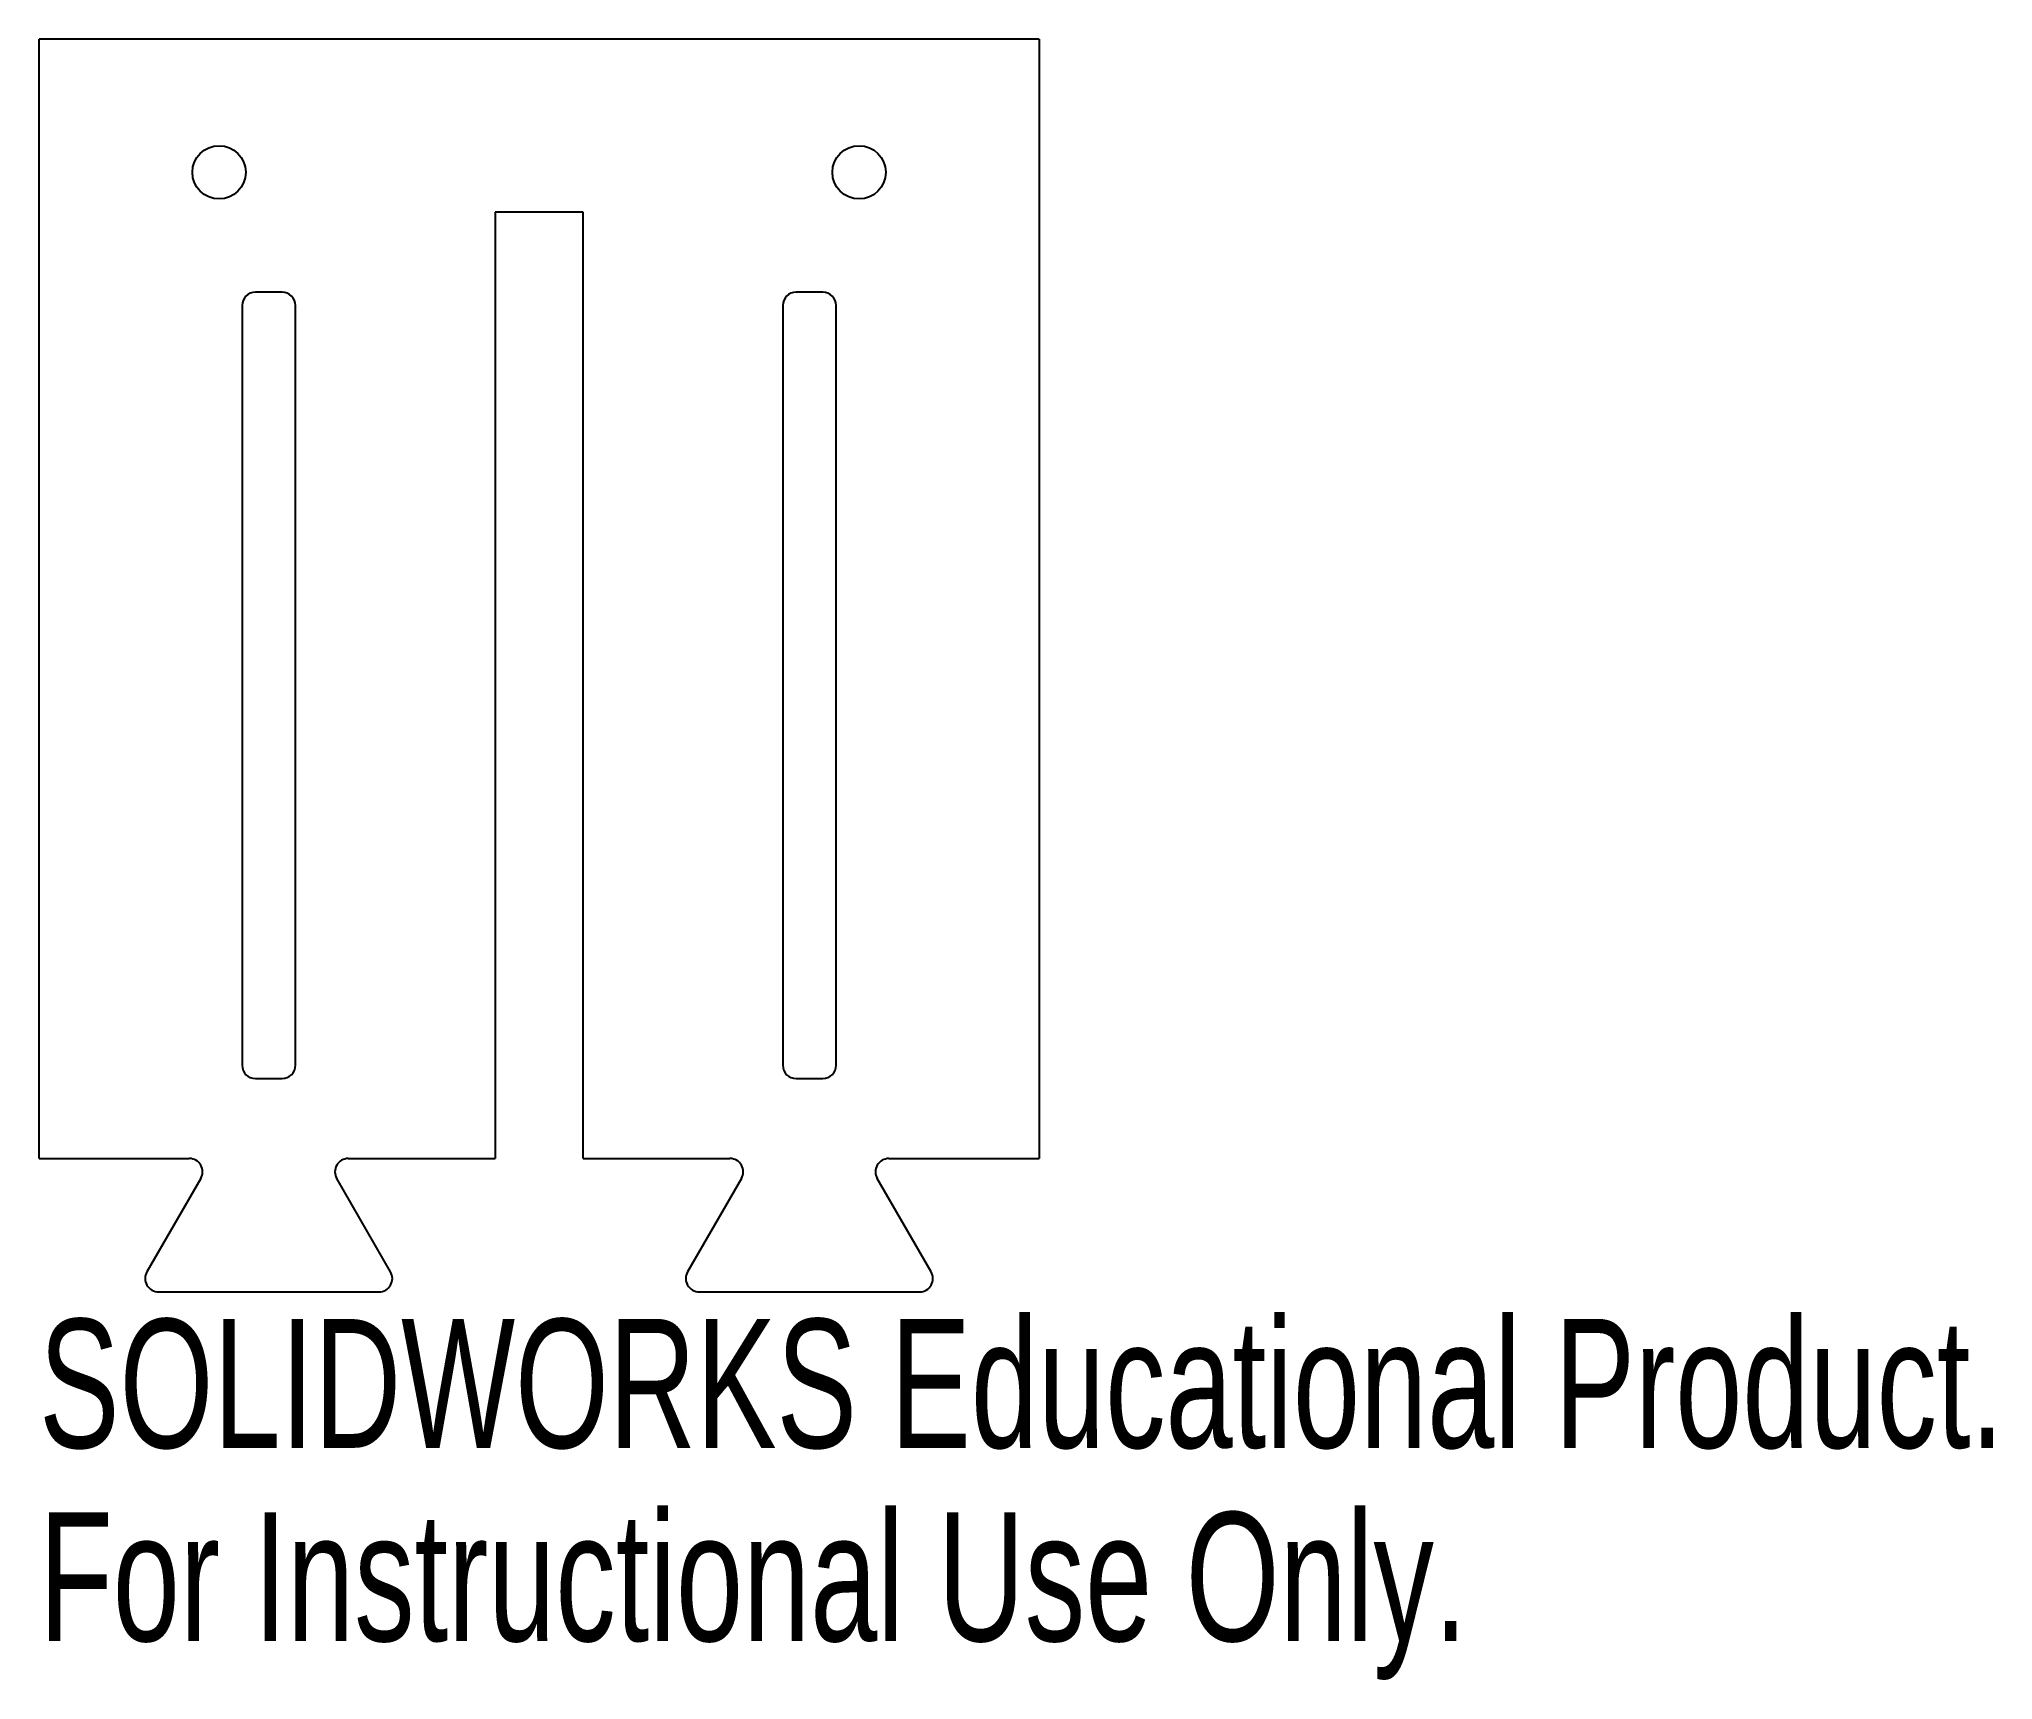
# Model space of a CAD drawing. Header units: millimetres. Extents: x -18.8 to 54.5, y -19.6 to 42.
import ezdxf

# ---------------------------------------------------------------- set-up
doc = ezdxf.new("R2010")
doc.units = ezdxf.units.MM
doc.styles.add('SLDTEXTSTYLE0', font='TXT', dxfattribs={"width": 0.7})

msp = doc.modelspace()

# ---------------------------------------------------------------- linework, layer by layer
at = {"color": 7, "linetype": 'Continuous', "lineweight": 25}
for p, q in [((18.75, 42), (-18.75, 42)), ((-18.75, 0), (-18.75, 42)), ((18.75, 42), (18.75, 0)), ((-1.65, 35.5), (-1.65, 0)), ((1.65, 35.5), (-1.65, 35.5)), ((1.65, 0), (1.65, 35.5)), ((-9.637, 32.5), (-10.637, 32.5)), ((10.637, 32.5), (9.637, 32.5)), ((-11.137, 32), (-11.137, 3.5)), ((-9.137, 3.5), (-9.137, 32)), ((9.137, 32), (9.137, 3.5)), ((11.137, 3.5), (11.137, 32)), ((-10.637, 3), (-9.637, 3)), ((9.637, 3), (10.637, 3)), ((-18.75, 0), (-13.116, 0)), ((-7.157, 0), (-1.65, 0)), ((1.65, 0), (7.157, 0)), ((13.116, 0), (18.75, 0)), ((-12.683, -0.75), (-14.704, -4.25)), ((-5.57, -4.25), (-7.59, -0.75)), ((7.59, -0.75), (5.57, -4.25)), ((14.704, -4.25), (12.683, -0.75)), ((-14.271, -5), (-6.003, -5)), ((6.003, -5), (14.271, -5))]:
    msp.add_line(p, q, dxfattribs=at)
for centre in [(-12, 37), (12, 37)]:
    msp.add_circle(centre, 1, dxfattribs=at)
for centre, start, end in [((-10.637, 32), 90, 180), ((-9.637, 32), 0, 90), ((9.637, 32), 90, 180), ((10.637, 32), 0, 90), ((-10.637, 3.5), 180, 270), ((-9.637, 3.5), 270, 0), ((9.637, 3.5), 180, 270), ((10.637, 3.5), 270, 0), ((-13.116, -0.5), 330, 90), ((-7.157, -0.5), 90, 210), ((7.157, -0.5), 330, 90), ((13.116, -0.5), 90, 210), ((-14.271, -4.5), 150, 270), ((-6.003, -4.5), 270, 30), ((6.003, -4.5), 150, 270), ((14.271, -4.5), 270, 30)]:
    msp.add_arc(centre, 0.5, start, end, dxfattribs=at)

# ---------------------------------------------------------------- texts
at = {"color": 7, "linetype": 'Continuous', "char_height": 4.83362, "attachment_point": 1, "style": 'SLDTEXTSTYLE0'}
for s, insert in [('SOLIDWORKS Educational Product.', (-18.75, -6.02)), ('For Instructional Use Only.', (-18.75, -13.27))]:
    msp.add_mtext(s, dxfattribs=dict(at, insert=insert))

doc.saveas('drawing.dxf')
